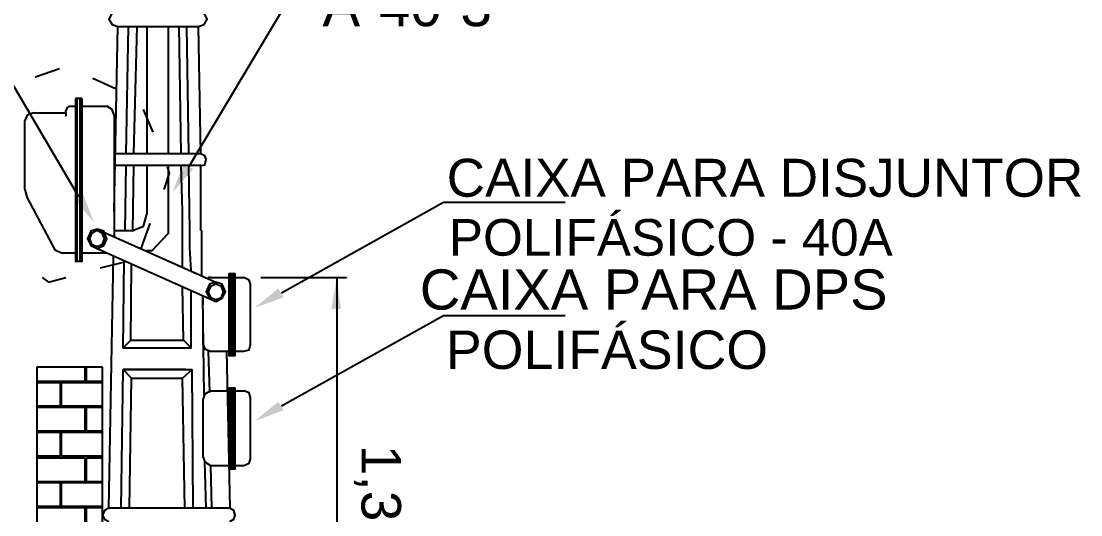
# Model space of a CAD drawing. Header units: millimetres. Extents: x 2300 to 2597, y 2140 to 2350.
# Drawn here: x 2509.14 to 2538.76, y 2253.44 to 2267.25 of the extents above; entities that cross this region are included whole.
import ezdxf

# ---------------------------------------------------------------- set-up
doc = ezdxf.new("R2010")
doc.units = ezdxf.units.MM
doc.styles.add('Arial0', font='arial.ttf', dxfattribs={"height": 1.907567})

msp = doc.modelspace()

# ---------------------------------------------------------------- hatches: boundary and pattern name
at = {"true_color": 0x000007}
for points in [[(2513.946, 2263.116), (2513.369, 2262.456), (2513.675, 2263.269)], [(2510.636, 2262.268), (2511.178, 2261.608), (2510.872, 2262.421)], [(2511.744, 2261.914), (2511.72, 2261.914), (2511.72, 2261.879), (2511.744, 2261.879)], [(2517.81, 2259.193), (2518.081, 2259.193), (2517.963, 2260.077)], [(2516.479, 2259.523), (2515.666, 2259.229), (2516.326, 2259.771)], [(2516.479, 2256.366), (2515.666, 2256.06), (2516.326, 2256.602)]]:
    msp.add_hatch(color=7, dxfattribs=at).paths.add_polyline_path(points)

# ---------------------------------------------------------------- linework, layer by layer
at = {"color": 7, "linetype": 'Continuous', "lineweight": -2, "true_color": 0x000007}
for points in [[(2513.829, 2263.175), (2517.351, 2269.088), (2522.18, 2269.088)], [(2510.754, 2262.338), (2507.067, 2268.605), (2501.708, 2268.605)], [(2511.838, 2267.545), (2511.685, 2267.486), (2511.591, 2267.309), (2511.685, 2267.156), (2511.838, 2267.097)], [(2514.1, 2267.097), (2514.253, 2267.156), (2514.335, 2267.309), (2514.253, 2267.486), (2514.1, 2267.545)], [(2511.744, 2261.938), (2511.838, 2267.097), (2511.838, 2267.097)], [(2511.838, 2267.097), (2514.1, 2267.097), (2514.1, 2267.097)], [(2512.074, 2263.54), (2512.144, 2267.097), (2512.144, 2267.097)], [(2512.286, 2263.54), (2512.38, 2267.097), (2512.38, 2267.097)], [(2512.651, 2267.097), (2512.651, 2263.54), (2512.651, 2263.54)], [(2513.251, 2267.097), (2513.251, 2263.54), (2513.251, 2263.54)], [(2513.617, 2263.54), (2513.558, 2267.097), (2513.558, 2267.097)], [(2513.829, 2263.54), (2513.77, 2267.097), (2513.77, 2267.097)], [(2514.158, 2263.54), (2514.1, 2267.097), (2514.1, 2267.097)], [(2510.212, 2265.919), (2509.541, 2265.684), (2509.541, 2265.684)], [(2511.779, 2265.354), (2511.143, 2265.648), (2511.143, 2265.648)], [(2510.837, 2265.083), (2510.66, 2265.083), (2510.66, 2265.083)], [(2510.66, 2265.083), (2510.66, 2260.524), (2510.66, 2260.524)], [(2510.695, 2265.083), (2510.695, 2260.524), (2510.695, 2260.524)], [(2510.778, 2265.083), (2510.778, 2260.524), (2510.778, 2260.524)], [(2510.837, 2265.083), (2510.837, 2260.524), (2510.837, 2260.524)], [(2509.482, 2264.682), (2509.305, 2264.624), (2509.247, 2264.47)], [(2509.482, 2264.682), (2510.389, 2264.682), (2510.389, 2264.682)], [(2510.483, 2264.871), (2510.424, 2264.836), (2510.389, 2264.741)], [(2510.389, 2264.682), (2510.389, 2264.741), (2510.389, 2264.741)], [(2510.389, 2264.682), (2510.389, 2264.6), (2510.389, 2264.6)], [(2510.483, 2264.871), (2510.66, 2264.871), (2510.66, 2264.871)], [(2510.837, 2264.871), (2511.532, 2264.871), (2511.532, 2264.871)], [(2511.744, 2264.624), (2511.685, 2264.777), (2511.532, 2264.871)], [(2511.744, 2264.624), (2511.744, 2261.219), (2511.744, 2261.219)], [(2512.827, 2264.141), (2512.556, 2264.777), (2512.556, 2264.777)], [(2509.247, 2262.539), (2509.247, 2264.47), (2509.247, 2264.47)], [(2514.158, 2263.54), (2511.779, 2263.54), (2511.779, 2263.54)], [(2514.158, 2263.21), (2514.276, 2263.234), (2514.312, 2263.387), (2514.276, 2263.481), (2514.158, 2263.54)], [(2514.158, 2263.21), (2511.779, 2263.21), (2511.779, 2263.21)], [(2512.05, 2261.396), (2512.074, 2263.21), (2512.074, 2263.21)], [(2512.262, 2261.396), (2512.286, 2263.21), (2512.286, 2263.21)], [(2512.651, 2263.21), (2512.651, 2261.855), (2512.651, 2261.855)], [(2513.134, 2262.539), (2513.287, 2262.998), (2513.228, 2263.175)], [(2513.251, 2263.21), (2513.251, 2261.314), (2513.251, 2261.314)], [(2513.652, 2261.938), (2513.617, 2263.21), (2513.617, 2263.21)], [(2513.852, 2261.396), (2513.829, 2263.21), (2513.829, 2263.21)], [(2514.158, 2261.396), (2514.158, 2263.21), (2514.158, 2263.21)], [(2509.247, 2262.539), (2509.305, 2262.303), (2509.305, 2262.303)], [(2509.305, 2262.303), (2510.083, 2260.854), (2510.083, 2260.854)], [(2513.652, 2261.219), (2513.652, 2261.938), (2513.652, 2261.938)], [(2516.42, 2259.653), (2520.943, 2262.185), (2524.347, 2262.185)], [(2512.262, 2261.396), (2512.556, 2261.514), (2512.651, 2261.855)], [(2511.261, 2261.431), (2514.582, 2259.947), (2514.582, 2259.947)], [(2511.744, 2261.396), (2512.286, 2261.396), (2512.286, 2261.396)], [(2512.498, 2260.89), (2512.745, 2261.585), (2512.745, 2261.585)], [(2513.852, 2261.219), (2513.852, 2261.396), (2513.852, 2261.396)], [(2514.194, 2260.854), (2514.194, 2261.396), (2514.194, 2261.396)], [(2512.804, 2260.831), (2513.251, 2261.314), (2513.251, 2261.314)], [(2513.652, 2260.972), (2513.652, 2261.219), (2513.652, 2261.219)], [(2513.852, 2261.184), (2513.852, 2261.278), (2513.852, 2261.278)], [(2513.852, 2260.913), (2513.852, 2261.184), (2513.852, 2261.184)], [(2510.083, 2260.854), (2510.295, 2260.76), (2510.295, 2260.76)], [(2510.66, 2260.76), (2510.295, 2260.76), (2510.295, 2260.76)], [(2511.532, 2260.76), (2510.837, 2260.76), (2510.837, 2260.76)], [(2511.261, 2260.89), (2514.582, 2259.405), (2514.582, 2259.405)], [(2511.532, 2260.76), (2511.567, 2260.76), (2511.567, 2260.76)], [(2512.592, 2260.831), (2512.804, 2260.831), (2512.804, 2260.831)], [(2513.652, 2260.371), (2513.652, 2260.972), (2513.652, 2260.972)], [(2513.888, 2260.277), (2513.852, 2260.913), (2513.852, 2260.913)], [(2514.194, 2260.136), (2514.194, 2260.854), (2514.194, 2260.854)], [(2510.837, 2260.524), (2510.66, 2260.524), (2510.66, 2260.524)], [(2511.355, 2260.348), (2512.074, 2260.524), (2512.074, 2260.524)], [(2511.591, 2253.622), (2511.72, 2260.678), (2511.72, 2260.678)], [(2511.991, 2258.11), (2512.015, 2260.56), (2512.015, 2260.56)], [(2512.203, 2258.322), (2512.227, 2260.43), (2512.227, 2260.43)], [(2514.948, 2260.195), (2515.124, 2260.195), (2515.124, 2260.195)], [(2514.948, 2260.195), (2514.948, 2257.898), (2514.948, 2257.898)], [(2515.007, 2257.898), (2515.007, 2260.195), (2515.007, 2260.195)], [(2515.065, 2257.898), (2515.065, 2260.195), (2515.065, 2260.195)], [(2515.124, 2257.898), (2515.124, 2260.195), (2515.124, 2260.195)], [(2509.729, 2260.077), (2509.906, 2259.947), (2510.389, 2260.077)], [(2514.429, 2260.077), (2514.37, 2260.077), (2514.37, 2260.077)], [(2514.429, 2260.077), (2514.948, 2260.077), (2514.948, 2260.077)], [(2515.124, 2260.077), (2515.36, 2260.077), (2515.36, 2260.077)], [(2515.548, 2259.888), (2515.513, 2260.006), (2515.36, 2260.077)], [(2515.548, 2258.204), (2515.548, 2259.888), (2515.548, 2259.888)], [(2515.843, 2260.077), (2518.234, 2260.077), (2518.234, 2260.077)], [(2517.963, 2260.077), (2517.963, 2245.624), (2517.963, 2245.624)], [(2513.675, 2258.322), (2513.652, 2259.806), (2513.652, 2259.806)], [(2513.888, 2258.11), (2513.888, 2259.712), (2513.888, 2259.712)], [(2514.253, 2256.79), (2514.217, 2259.558), (2514.217, 2259.558)], [(2514.217, 2259.5), (2514.217, 2259.323), (2514.217, 2259.323)], [(2516.42, 2256.484), (2520.943, 2259.017), (2524.347, 2259.017)], [(2514.217, 2258.769), (2514.217, 2258.227), (2514.217, 2258.227)], [(2512.203, 2258.322), (2511.991, 2258.11), (2511.991, 2258.11)], [(2511.991, 2258.11), (2513.888, 2258.11), (2513.888, 2258.11)], [(2512.203, 2258.322), (2513.675, 2258.322), (2513.675, 2258.322)], [(2513.675, 2258.322), (2513.888, 2258.11), (2513.888, 2258.11)], [(2514.217, 2258.227), (2514.276, 2258.086), (2514.429, 2258.015)], [(2515.36, 2258.015), (2515.513, 2258.051), (2515.548, 2258.204)], [(2514.37, 2258.015), (2514.406, 2256.873), (2514.406, 2256.873)], [(2514.429, 2258.015), (2514.948, 2258.015), (2514.948, 2258.015)], [(2514.877, 2258.015), (2514.971, 2253.622), (2514.971, 2253.622)], [(2514.948, 2257.898), (2515.124, 2257.898), (2515.124, 2257.898)], [(2515.124, 2258.015), (2515.36, 2258.015), (2515.36, 2258.015)], [(2511.414, 2257.568), (2509.576, 2257.568), (2509.576, 2257.568)], [(2509.576, 2257.568), (2509.576, 2244.752), (2509.576, 2244.752)], [(2510.931, 2257.179), (2510.931, 2257.568), (2510.931, 2257.568)], [(2510.966, 2257.179), (2510.966, 2257.568), (2510.966, 2257.568)], [(2511.414, 2244.752), (2511.414, 2257.568), (2511.414, 2257.568)], [(2511.932, 2253.622), (2511.991, 2257.509), (2511.991, 2257.509)], [(2512.227, 2257.262), (2511.991, 2257.509), (2511.991, 2257.509)], [(2511.991, 2257.509), (2513.923, 2257.509), (2513.923, 2257.509)], [(2513.734, 2257.509), (2511.991, 2257.509), (2511.991, 2257.509)], [(2513.652, 2257.262), (2513.923, 2257.509), (2513.923, 2257.509)], [(2513.946, 2253.622), (2513.923, 2257.509), (2513.923, 2257.509)], [(2509.576, 2257.179), (2510.931, 2257.179), (2510.931, 2257.179)], [(2510.966, 2257.179), (2511.414, 2257.179), (2511.414, 2257.179)], [(2512.168, 2253.622), (2512.227, 2257.262), (2512.227, 2257.262)], [(2512.227, 2257.262), (2513.652, 2257.262), (2513.652, 2257.262)], [(2513.711, 2253.622), (2513.652, 2257.262), (2513.652, 2257.262)], [(2509.576, 2257.144), (2510.236, 2257.144), (2510.236, 2257.144)], [(2510.236, 2256.484), (2510.236, 2257.144), (2510.236, 2257.144)], [(2510.271, 2257.144), (2511.414, 2257.144), (2511.414, 2257.144)], [(2510.271, 2256.484), (2510.271, 2257.144), (2510.271, 2257.144)], [(2514.429, 2256.908), (2514.276, 2256.814), (2514.217, 2256.661)], [(2514.429, 2256.908), (2514.37, 2256.873), (2514.37, 2256.873)], [(2514.429, 2256.908), (2514.948, 2256.908), (2514.948, 2256.908)], [(2514.948, 2256.991), (2515.124, 2256.991), (2515.124, 2256.991)], [(2514.948, 2256.991), (2514.948, 2254.729), (2514.948, 2254.729)], [(2515.007, 2254.729), (2515.007, 2256.991), (2515.007, 2256.991)], [(2515.065, 2254.729), (2515.065, 2256.991), (2515.065, 2256.991)], [(2515.124, 2254.729), (2515.124, 2256.991), (2515.124, 2256.991)], [(2515.124, 2256.908), (2515.36, 2256.908), (2515.36, 2256.908)], [(2515.548, 2256.72), (2515.513, 2256.849), (2515.36, 2256.908)], [(2514.217, 2256.661), (2514.217, 2255.071), (2514.217, 2255.071)], [(2515.548, 2255), (2515.548, 2256.72), (2515.548, 2256.72)], [(2509.576, 2256.484), (2510.236, 2256.484), (2510.236, 2256.484)], [(2509.576, 2256.449), (2510.931, 2256.449), (2510.931, 2256.449)], [(2510.271, 2256.484), (2511.414, 2256.484), (2511.414, 2256.484)], [(2510.931, 2255.789), (2510.931, 2256.449), (2510.931, 2256.449)], [(2510.966, 2256.449), (2511.414, 2256.449), (2511.414, 2256.449)], [(2510.966, 2255.789), (2510.966, 2256.449), (2510.966, 2256.449)], [(2509.576, 2255.789), (2510.931, 2255.789), (2510.931, 2255.789)], [(2509.576, 2255.754), (2510.236, 2255.754), (2510.236, 2255.754)], [(2510.236, 2255.094), (2510.236, 2255.754), (2510.236, 2255.754)], [(2510.271, 2255.754), (2511.414, 2255.754), (2511.414, 2255.754)], [(2510.271, 2255.094), (2510.271, 2255.754), (2510.271, 2255.754)], [(2510.966, 2255.789), (2511.414, 2255.789), (2511.414, 2255.789)], [(2509.576, 2255.094), (2510.236, 2255.094), (2510.236, 2255.094)], [(2509.576, 2255.035), (2510.931, 2255.035), (2510.931, 2255.035)], [(2510.271, 2255.094), (2511.414, 2255.094), (2511.414, 2255.094)], [(2510.931, 2254.376), (2510.931, 2255.035), (2510.931, 2255.035)], [(2510.966, 2255.035), (2511.414, 2255.035), (2511.414, 2255.035)], [(2510.966, 2254.376), (2510.966, 2255.035), (2510.966, 2255.035)], [(2514.217, 2255.071), (2514.276, 2254.918), (2514.429, 2254.823)], [(2514.312, 2253.622), (2514.276, 2254.918), (2514.276, 2254.918)], [(2514.429, 2254.823), (2514.465, 2253.622), (2514.465, 2253.622)], [(2514.429, 2254.823), (2514.948, 2254.823), (2514.948, 2254.823)], [(2515.124, 2254.823), (2515.36, 2254.823), (2515.36, 2254.823)], [(2515.36, 2254.823), (2515.513, 2254.882), (2515.548, 2255)], [(2514.948, 2254.729), (2515.124, 2254.729), (2515.124, 2254.729)], [(2509.576, 2254.376), (2510.931, 2254.376), (2510.931, 2254.376)], [(2509.576, 2254.34), (2510.236, 2254.34), (2510.236, 2254.34)], [(2510.236, 2253.681), (2510.236, 2254.34), (2510.236, 2254.34)], [(2510.271, 2254.34), (2511.414, 2254.34), (2511.414, 2254.34)], [(2510.271, 2253.681), (2510.271, 2254.34), (2510.271, 2254.34)], [(2510.966, 2254.376), (2511.414, 2254.376), (2511.414, 2254.376)], [(2509.576, 2253.681), (2510.236, 2253.681), (2510.236, 2253.681)], [(2509.576, 2253.645), (2510.931, 2253.645), (2510.931, 2253.645)], [(2510.271, 2253.681), (2511.414, 2253.681), (2511.414, 2253.681)], [(2510.931, 2252.986), (2510.931, 2253.645), (2510.931, 2253.645)], [(2510.966, 2253.645), (2511.414, 2253.645), (2511.414, 2253.645)], [(2510.966, 2252.986), (2510.966, 2253.645), (2510.966, 2253.645)], [(2511.591, 2253.622), (2511.473, 2253.563), (2511.414, 2253.433), (2511.473, 2253.316), (2511.591, 2253.257)], [(2514.971, 2253.622), (2511.591, 2253.622), (2511.591, 2253.622)], [(2514.971, 2253.257), (2515.089, 2253.316), (2515.124, 2253.433), (2515.089, 2253.563), (2514.971, 2253.622)]]:
    msp.add_lwpolyline(points, dxfattribs=at)
for points in [[(2511.261, 2260.89), (2511.449, 2260.972), (2511.532, 2261.16), (2511.449, 2261.372), (2511.261, 2261.431), (2511.084, 2261.372), (2510.99, 2261.16), (2511.084, 2260.972)], [(2511.261, 2260.948), (2511.414, 2261.007), (2511.473, 2261.16), (2511.414, 2261.314), (2511.261, 2261.396), (2511.108, 2261.314), (2511.049, 2261.16), (2511.108, 2261.007)], [(2514.582, 2259.405), (2514.759, 2259.5), (2514.853, 2259.676), (2514.759, 2259.888), (2514.582, 2259.947), (2514.406, 2259.888), (2514.312, 2259.676), (2514.406, 2259.5)], [(2514.582, 2259.464), (2514.736, 2259.523), (2514.795, 2259.676), (2514.736, 2259.829), (2514.582, 2259.888), (2514.429, 2259.829), (2514.37, 2259.676), (2514.429, 2259.523)]]:
    msp.add_lwpolyline(points, close=True, dxfattribs=at)

# ---------------------------------------------------------------- texts
at = {"color": 7, "true_color": 0x000007, "style": 'Arial0'}
for s, height, p in [('A-40-3', 1.13, (2517.563, 2267.109)), ('CAIXA PARA DISJUNTOR', 1.06137, (2521.037, 2262.338)), ('POLIFÁSICO - 40A', 1.02482, (2521.096, 2260.689)), ('CAIXA PARA DPS', 1.12297, (2520.284, 2259.182)), ('POLIFÁSICO ', 1.07417, (2521.014, 2257.521))]:
    msp.add_text(s, height=height, dxfattribs=at).set_placement(p)
msp.add_text('1,30±0,10', height=1.1042, rotation=270, dxfattribs=at).set_placement((2518.654, 2255.4))

doc.saveas('drawing.dxf')
